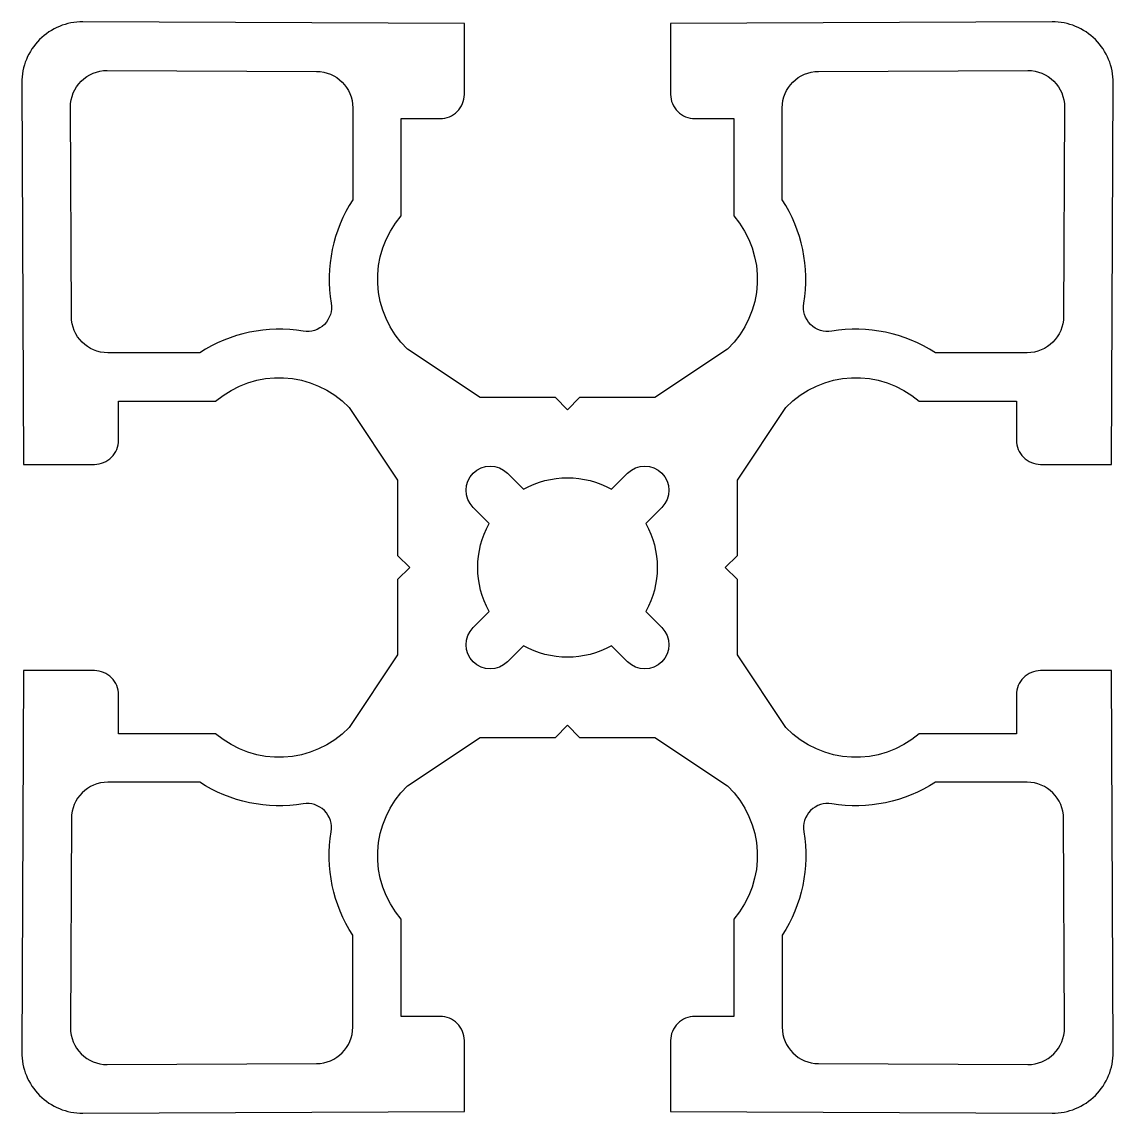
# Model space of a CAD drawing. Extents: x 606 to 651, y 645.7 to 690.7.
import ezdxf

# ---------------------------------------------------------------- set-up
doc = ezdxf.new("R2010")
doc.units = 0
doc.layers.add('VISIBLE__ISO_', color=7, linetype='CONTINUOUS')

msp = doc.modelspace()

# ---------------------------------------------------------------- linework, layer by layer
at = {"layer": 'VISIBLE__ISO_'}
for points in [[(610.025, 661.359), (610.025, 662.959, 0.414214), (609.025, 663.959), (606.106, 663.959), (606.036, 648.231, 0.416819), (608.548, 645.72), (624.275, 645.79), (624.275, 648.709, 0.414214), (623.275, 649.709), (621.675, 649.709), (621.675, 653.709, -0.397258), (621.925, 659.209), (624.925, 661.209), (628.025, 661.209), (628.525, 661.709), (629.025, 661.209), (632.125, 661.209), (635.125, 659.209, -0.397258), (635.375, 653.709), (635.375, 649.709), (633.775, 649.709, 0.414214), (632.775, 648.709), (632.775, 645.79), (648.503, 645.72, 0.416819), (651.014, 648.231), (650.944, 663.959), (648.025, 663.959, 0.414214), (647.025, 662.959), (647.025, 661.359), (643.025, 661.359, -0.397258), (637.525, 661.609), (635.525, 664.609), (635.525, 667.709), (635.025, 668.209), (635.525, 668.709), (635.525, 671.809), (637.525, 674.809, -0.397258), (643.025, 675.059), (647.025, 675.059), (647.025, 673.459, 0.414214), (648.025, 672.459), (650.944, 672.459), (651.014, 688.187, 0.416819), (648.503, 690.698), (632.775, 690.628), (632.775, 687.709, 0.414214), (633.775, 686.709), (635.375, 686.709), (635.375, 682.709, -0.397258), (635.125, 677.209), (632.125, 675.209), (629.025, 675.209), (628.525, 674.709), (628.025, 675.209), (624.925, 675.209), (621.925, 677.209, -0.397258), (621.675, 682.709), (621.675, 686.709), (623.275, 686.709, 0.414214), (624.275, 687.709), (624.275, 690.628), (608.548, 690.698, 0.416819), (606.036, 688.187), (606.106, 672.459), (609.025, 672.459, 0.414214), (610.025, 673.459), (610.025, 675.059), (614.025, 675.059, -0.397258), (619.525, 674.809), (621.525, 671.809), (621.525, 668.709), (622.025, 668.209), (621.525, 667.709), (621.525, 664.609), (619.525, 661.609, -0.397258), (614.025, 661.359)], [(608.079, 678.552), (608.041, 687.187, -0.416819), (609.548, 688.693), (618.182, 688.655, -0.412912), (619.675, 687.155), (619.675, 683.368, 0.187726), (618.786, 679.099, -0.515014), (617.635, 677.948, 0.187726), (613.366, 677.059), (609.579, 677.059, -0.412912)], [(648.971, 678.552, -0.412912), (647.471, 677.059), (643.685, 677.059, 0.187726), (639.416, 677.948, -0.515014), (638.264, 679.099, 0.187726), (637.375, 683.368), (637.375, 687.155, -0.412912), (638.869, 688.655), (647.503, 688.693, -0.416819), (649.01, 687.187)], [(626.05, 664.32, -1), (624.636, 665.734), (625.299, 666.397, -0.261596), (625.299, 670.021), (624.636, 670.684, -1), (626.05, 672.098), (626.713, 671.435, -0.261596), (630.337, 671.435), (631, 672.098, -1), (632.414, 670.684), (631.751, 670.021, -0.261596), (631.751, 666.397), (632.414, 665.734, -1), (631, 664.32), (630.337, 664.983, -0.261596), (626.713, 664.983)], [(619.675, 653.05, -0.187726), (618.786, 657.318, 0.515014), (617.635, 658.47, -0.187726), (613.366, 659.359), (609.579, 659.359, 0.412912), (608.079, 657.866), (608.041, 649.231, 0.416819), (609.548, 647.725), (618.182, 647.763, 0.412912), (619.675, 649.263)], [(648.971, 657.866, 0.412912), (647.471, 659.359), (643.685, 659.359, -0.187726), (639.416, 658.47, 0.515014), (638.264, 657.318, -0.187726), (637.375, 653.05), (637.375, 649.263, 0.412912), (638.869, 647.763), (647.503, 647.725, 0.416819), (649.01, 649.231)]]:
    msp.add_lwpolyline(points, format="xyb", close=True, dxfattribs=at)

doc.saveas('drawing.dxf')
